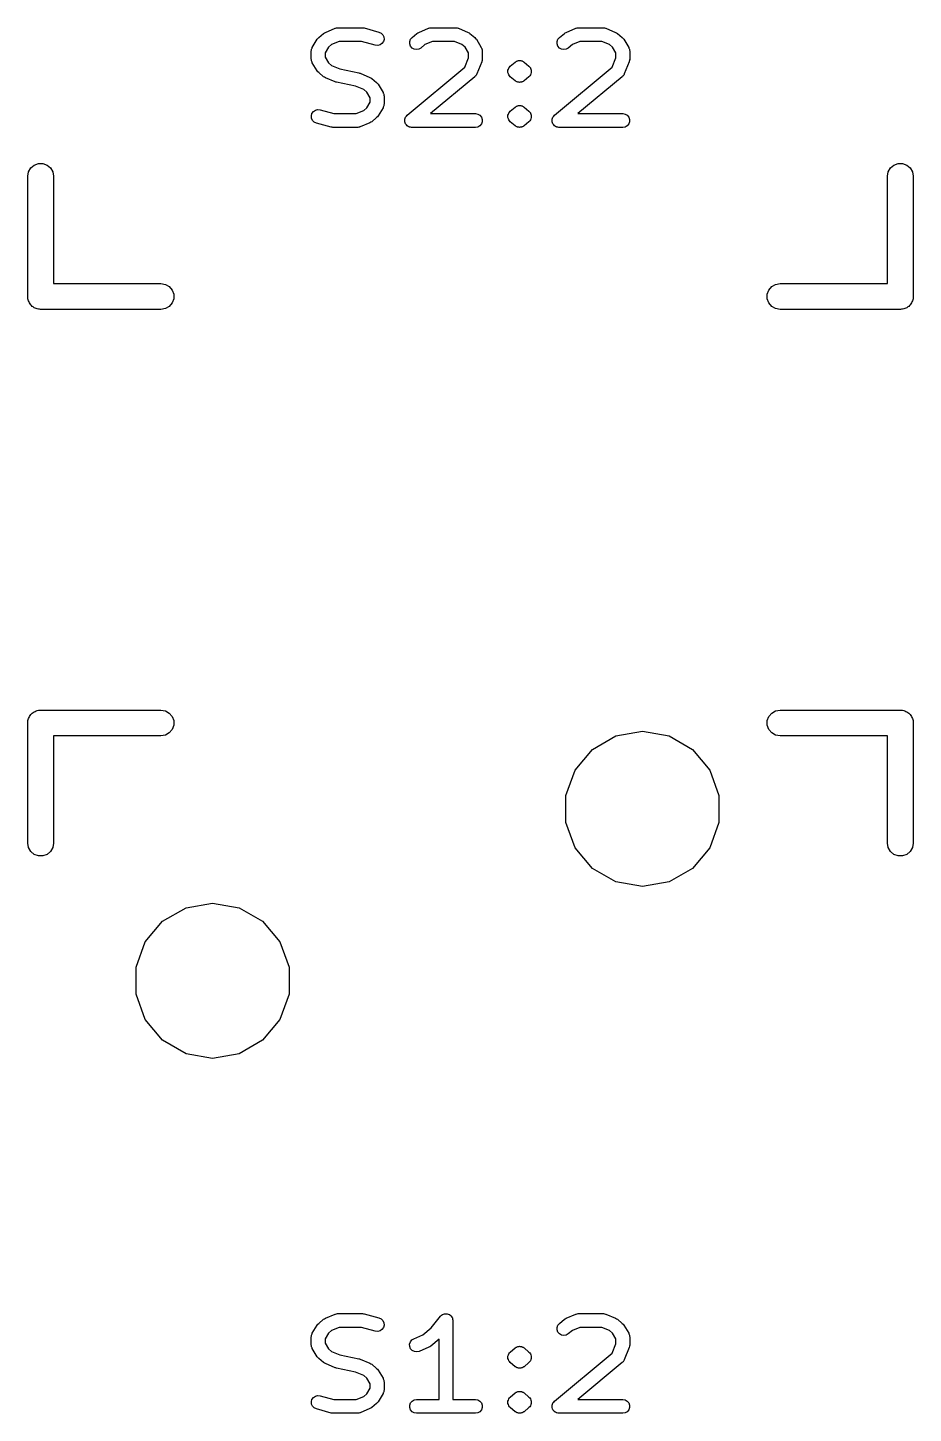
# Model space of a CAD drawing. Extents: x 15 to 276, y -105 to -15.
# Drawn here: x 53.46 to 66.54, y -82.85 to -62.38 of the extents above; entities that cross this region are included whole.
import ezdxf

# ---------------------------------------------------------------- set-up
doc = ezdxf.new("R2010")
doc.units = 0
doc.header["$MEASUREMENT"] = 0
doc.layers.add('BLACK', color=7, linetype='CONTINUOUS')

msp = doc.modelspace()

# ---------------------------------------------------------------- linework, layer by layer
at = {"layer": 'Black'}
for p, q in [((57.8564, -62.4462), (58.0015, -62.3857)), ((58.0015, -62.3857), (58.0038, -62.3852)), ((58.0038, -62.3852), (58.0058, -62.3841)), ((58.0058, -62.3841), (58.0209, -62.3814)), ((58.0209, -62.3814), (58.0359, -62.378)), ((58.0359, -62.378), (58.0383, -62.3783)), ((58.0383, -62.3783), (58.0406, -62.3779)), ((58.0406, -62.3779), (58.4034, -62.3779)), ((58.4034, -62.3779), (58.417, -62.3803)), ((58.417, -62.3803), (58.4306, -62.3816)), ((58.4306, -62.3816), (58.6483, -62.4421)), ((58.6483, -62.4421), (58.6802, -62.4573)), ((59.2352, -62.4462), (59.3804, -62.3857)), ((59.3804, -62.3857), (59.3826, -62.3852)), ((59.3826, -62.3852), (59.3847, -62.3841)), ((59.3847, -62.3841), (59.3998, -62.3814)), ((59.3998, -62.3814), (59.4148, -62.378)), ((59.4148, -62.378), (59.4171, -62.3783)), ((59.4171, -62.3783), (59.4194, -62.3779)), ((59.4194, -62.3779), (59.7823, -62.3779)), ((59.7823, -62.3779), (59.7846, -62.3783)), ((59.7846, -62.3783), (59.7869, -62.378)), ((59.7869, -62.378), (59.8019, -62.3814)), ((59.8019, -62.3814), (59.817, -62.3841)), ((59.817, -62.3841), (59.8191, -62.3852)), ((59.8191, -62.3852), (59.8214, -62.3857)), ((59.8214, -62.3857), (59.9665, -62.4462)), ((61.4124, -62.4462), (61.5575, -62.3857)), ((61.5575, -62.3857), (61.5598, -62.3852)), ((61.5598, -62.3852), (61.5618, -62.3841)), ((61.5618, -62.3841), (61.5769, -62.3814)), ((61.5769, -62.3814), (61.5919, -62.378)), ((61.5919, -62.378), (61.5943, -62.3783)), ((61.5943, -62.3783), (61.5966, -62.3779)), ((61.5966, -62.3779), (61.9594, -62.3779)), ((61.9594, -62.3779), (61.9617, -62.3783)), ((61.9617, -62.3783), (61.9641, -62.378)), ((61.9641, -62.378), (61.9791, -62.3814)), ((61.9791, -62.3814), (61.9942, -62.3841)), ((61.9942, -62.3841), (61.9962, -62.3852)), ((61.9962, -62.3852), (61.9985, -62.3857)), ((61.9985, -62.3857), (62.1436, -62.4462)), ((57.6632, -62.6692), (57.7357, -62.5482)), ((57.7357, -62.5482), (57.7468, -62.5354)), ((57.7468, -62.5354), (57.7578, -62.5224)), ((57.7578, -62.5224), (57.8304, -62.4619)), ((57.8304, -62.4619), (57.8436, -62.4544)), ((57.8436, -62.4544), (57.8564, -62.4462)), ((57.9487, -62.6279), (57.9011, -62.6675)), ((58.0609, -62.5811), (57.9487, -62.6279)), ((58.3896, -62.5811), (58.0609, -62.5811)), ((58.5939, -62.6379), (58.3896, -62.5811)), ((58.6291, -62.6413), (58.5939, -62.6379)), ((58.6632, -62.6325), (58.6291, -62.6413)), ((58.6923, -62.6125), (58.6632, -62.6325)), ((58.6802, -62.4573), (58.7049, -62.4825)), ((58.7128, -62.5838), (58.6923, -62.6125)), ((58.7049, -62.4825), (58.7195, -62.5146)), ((58.7223, -62.5498), (58.7128, -62.5838)), ((58.7195, -62.5146), (58.7223, -62.5498)), ((59.1016, -62.6178), (59.1017, -62.5825)), ((59.1136, -62.651), (59.1016, -62.6178)), ((59.1017, -62.5825), (59.1139, -62.5494)), ((59.1139, -62.5494), (59.1367, -62.5224)), ((59.1367, -62.5224), (59.2092, -62.4619)), ((59.2092, -62.4619), (59.2224, -62.4544)), ((59.2224, -62.4544), (59.2352, -62.4462)), ((59.3275, -62.6279), (59.2668, -62.6785)), ((59.4397, -62.5811), (59.3275, -62.6279)), ((59.762, -62.5811), (59.4397, -62.5811)), ((59.8742, -62.6279), (59.762, -62.5811)), ((59.9217, -62.6675), (59.8742, -62.6279)), ((59.9665, -62.4462), (59.9793, -62.4544)), ((59.9793, -62.4544), (59.9925, -62.4619)), ((59.9925, -62.4619), (60.065, -62.5224)), ((60.065, -62.5224), (60.076, -62.5354)), ((60.076, -62.5354), (60.0871, -62.5482)), ((60.0871, -62.5482), (60.1597, -62.6692)), ((61.2787, -62.6178), (61.2789, -62.5825)), ((61.2907, -62.651), (61.2787, -62.6178)), ((61.2789, -62.5825), (61.291, -62.5494)), ((61.291, -62.5494), (61.3138, -62.5224)), ((61.3138, -62.5224), (61.3864, -62.4619)), ((61.3864, -62.4619), (61.3996, -62.4544)), ((61.3996, -62.4544), (61.4124, -62.4462)), ((61.5047, -62.6279), (61.4439, -62.6785)), ((61.6169, -62.5811), (61.5047, -62.6279)), ((61.9391, -62.5811), (61.6169, -62.5811)), ((62.0513, -62.6279), (61.9391, -62.5811)), ((62.0989, -62.6675), (62.0513, -62.6279)), ((62.1436, -62.4462), (62.1564, -62.4544)), ((62.1564, -62.4544), (62.1696, -62.4619)), ((62.1696, -62.4619), (62.2422, -62.5224)), ((62.2422, -62.5224), (62.2531, -62.5354)), ((62.2531, -62.5354), (62.2643, -62.5482)), ((62.2643, -62.5482), (62.3368, -62.6692)), ((57.6487, -62.7214), (57.6504, -62.7118)), ((57.6487, -62.8424), (57.6487, -62.7214)), ((57.6504, -62.852), (57.6487, -62.8424)), ((57.6504, -62.7118), (57.6505, -62.7021)), ((57.6505, -62.8617), (57.6504, -62.852)), ((57.6505, -62.7021), (57.6534, -62.6946)), ((57.6534, -62.6946), (57.6548, -62.6867)), ((57.6548, -62.6867), (57.6597, -62.6782)), ((57.6597, -62.6782), (57.6632, -62.6692)), ((57.9011, -62.6675), (57.8519, -62.7496)), ((57.8519, -62.7496), (57.8519, -62.8142)), ((57.8519, -62.8142), (57.9011, -62.8963)), ((59.1361, -62.6781), (59.1136, -62.651)), ((59.1666, -62.6958), (59.1361, -62.6781)), ((59.2014, -62.7021), (59.1666, -62.6958)), ((59.2361, -62.6961), (59.2014, -62.7021)), ((59.2668, -62.6785), (59.2361, -62.6961)), ((59.9152, -62.9622), (59.971, -62.8228)), ((59.971, -62.7496), (59.9217, -62.6675)), ((59.971, -62.8228), (59.971, -62.7496)), ((60.1597, -62.6692), (60.1632, -62.6782)), ((60.1632, -62.6782), (60.168, -62.6867)), ((60.168, -62.6867), (60.1694, -62.6946)), ((60.1694, -62.6946), (60.1723, -62.7021)), ((60.1741, -62.8456), (60.1708, -62.8613)), ((60.1723, -62.7021), (60.1725, -62.7118)), ((60.1725, -62.7118), (60.1742, -62.7214)), ((60.1742, -62.8424), (60.1739, -62.844)), ((60.1739, -62.844), (60.1741, -62.8456)), ((60.1742, -62.7214), (60.1742, -62.8424)), ((61.3133, -62.6781), (61.2907, -62.651)), ((61.3438, -62.6958), (61.3133, -62.6781)), ((61.3785, -62.7021), (61.3438, -62.6958)), ((61.4133, -62.6961), (61.3785, -62.7021)), ((61.4439, -62.6785), (61.4133, -62.6961)), ((62.0924, -62.9622), (62.1481, -62.8228)), ((62.1481, -62.7496), (62.0989, -62.6675)), ((62.1481, -62.8228), (62.1481, -62.7496)), ((62.3368, -62.6692), (62.3403, -62.6782)), ((62.3403, -62.6782), (62.3452, -62.6867)), ((62.3452, -62.6867), (62.3466, -62.6946)), ((62.3466, -62.6946), (62.3495, -62.7021)), ((62.3513, -62.8456), (62.348, -62.8613)), ((62.3495, -62.7021), (62.3496, -62.7118)), ((62.3496, -62.7118), (62.3513, -62.7214)), ((62.3513, -62.8424), (62.351, -62.844)), ((62.351, -62.844), (62.3513, -62.8456)), ((62.3513, -62.7214), (62.3513, -62.8424)), ((57.6534, -62.8692), (57.6505, -62.8617)), ((57.6548, -62.8771), (57.6534, -62.8692)), ((57.6597, -62.8856), (57.6548, -62.8771)), ((57.6632, -62.8947), (57.6597, -62.8856)), ((57.7357, -63.0156), (57.6632, -62.8947)), ((57.7469, -63.0284), (57.7357, -63.0156)), ((57.7578, -63.0414), (57.7469, -63.0284)), ((57.8304, -63.1019), (57.7578, -63.0414)), ((57.9011, -62.8963), (57.9487, -62.9359)), ((57.9487, -62.9359), (58.0707, -62.9868)), ((58.0707, -62.9868), (58.3516, -63.0453)), ((58.3516, -63.0453), (58.3605, -63.0489)), ((58.3605, -63.0489), (58.3699, -63.051)), ((58.3699, -63.051), (58.5151, -63.1115)), ((59.0641, -63.6715), (59.9152, -62.9622)), ((60.1669, -62.8801), (60.0943, -63.0615)), ((60.1672, -62.8785), (60.1669, -62.8801)), ((60.168, -62.8771), (60.1672, -62.8785)), ((60.1708, -62.8613), (60.168, -62.8771)), ((60.553, -63.0065), (60.5531, -63.0062)), ((60.5531, -63.0238), (60.553, -63.0065)), ((60.553, -63.0411), (60.5531, -63.0238)), ((60.5531, -63.0414), (60.553, -63.0411)), ((60.5531, -63.0058), (60.5591, -62.9896)), ((60.5531, -63.0062), (60.5531, -63.0058)), ((60.5531, -63.0418), (60.5531, -63.0414)), ((60.5592, -63.0581), (60.5531, -63.0418)), ((60.5591, -62.9896), (60.565, -62.9733)), ((60.565, -62.9733), (60.5652, -62.973)), ((60.5652, -62.973), (60.5653, -62.9727)), ((60.5653, -62.9727), (60.5766, -62.9594)), ((60.5766, -62.9594), (60.5876, -62.9462)), ((60.5876, -62.9462), (60.5879, -62.946)), ((60.5879, -62.946), (60.5881, -62.9458)), ((60.5881, -62.9458), (60.6607, -62.8853)), ((60.6607, -62.8853), (60.6682, -62.8809)), ((60.6682, -62.8809), (60.6749, -62.8753)), ((60.6749, -62.8753), (60.6831, -62.8724)), ((60.6831, -62.8724), (60.6906, -62.868)), ((60.6906, -62.868), (60.691, -62.8679)), ((60.691, -62.8679), (60.6913, -62.8677)), ((60.6913, -62.8677), (60.6999, -62.8663)), ((60.6999, -62.8663), (60.7081, -62.8633)), ((60.7081, -62.8633), (60.7168, -62.8633)), ((60.7168, -62.8633), (60.7254, -62.8617)), ((60.7254, -62.8617), (60.7257, -62.8618)), ((60.7257, -62.8618), (60.7261, -62.8617)), ((60.7261, -62.8617), (60.7346, -62.8633)), ((60.7346, -62.8633), (60.7434, -62.8633)), ((60.7434, -62.8633), (60.7515, -62.8663)), ((60.7515, -62.8663), (60.7601, -62.8677)), ((60.7601, -62.8677), (60.7604, -62.8679)), ((60.7604, -62.8679), (60.7608, -62.868)), ((60.7608, -62.868), (60.7683, -62.8724)), ((60.7683, -62.8724), (60.7765, -62.8753)), ((60.7765, -62.8753), (60.7832, -62.8809)), ((60.7832, -62.8809), (60.7908, -62.8853)), ((60.7908, -62.8853), (60.8633, -62.9458)), ((60.8633, -62.9458), (60.8636, -62.946)), ((60.8636, -62.946), (60.8639, -62.9462)), ((60.8639, -62.9462), (60.8749, -62.9594)), ((60.8749, -62.9594), (60.8861, -62.9727)), ((60.8861, -62.9727), (60.8862, -62.973)), ((60.8862, -62.973), (60.8864, -62.9733)), ((60.8864, -62.9733), (60.8923, -62.9895)), ((60.8923, -62.9895), (60.8983, -63.0058)), ((60.8983, -63.0418), (60.8923, -63.058)), ((60.8983, -63.0058), (60.8983, -63.0062)), ((60.8983, -63.0062), (60.8984, -63.0065)), ((60.8984, -63.0065), (60.8983, -63.0238)), ((60.8983, -63.0238), (60.8984, -63.0411)), ((60.8984, -63.0411), (60.8983, -63.0414)), ((60.8983, -63.0414), (60.8983, -63.0418)), ((61.2412, -63.6715), (62.0924, -62.9622)), ((62.344, -62.8801), (62.2715, -63.0615)), ((62.3444, -62.8785), (62.344, -62.8801)), ((62.3452, -62.8771), (62.3444, -62.8785)), ((62.348, -62.8613), (62.3452, -62.8771)), ((57.8436, -63.1094), (57.8304, -63.1019)), ((57.8564, -63.1176), (57.8436, -63.1094)), ((58.0015, -63.1781), (57.8564, -63.1176)), ((58.0109, -63.1802), (58.0015, -63.1781)), ((58.0198, -63.1837), (58.0109, -63.1802)), ((58.3007, -63.2423), (58.0198, -63.1837)), ((58.4228, -63.2931), (58.3007, -63.2423)), ((58.5151, -63.1115), (58.5279, -63.1196)), ((58.5279, -63.1196), (58.541, -63.1272)), ((58.541, -63.1272), (58.6136, -63.1877)), ((58.6136, -63.1877), (58.6246, -63.2006)), ((58.6246, -63.2006), (58.6357, -63.2134)), ((58.6357, -63.2134), (58.7083, -63.3344)), ((60.065, -63.1019), (59.4098, -63.6479)), ((60.0699, -63.0962), (60.065, -63.1019)), ((60.0757, -63.0915), (60.0699, -63.0962)), ((60.0812, -63.0828), (60.0757, -63.0915)), ((60.0878, -63.0749), (60.0812, -63.0828)), ((60.0904, -63.0679), (60.0878, -63.0749)), ((60.0943, -63.0615), (60.0904, -63.0679)), ((60.565, -63.0743), (60.5592, -63.0581)), ((60.5652, -63.0746), (60.565, -63.0743)), ((60.5653, -63.0749), (60.5652, -63.0746)), ((60.5766, -63.0882), (60.5653, -63.0749)), ((60.5876, -63.1014), (60.5766, -63.0882)), ((60.5879, -63.1016), (60.5876, -63.1014)), ((60.5881, -63.1019), (60.5879, -63.1016)), ((60.6607, -63.1623), (60.5881, -63.1019)), ((60.6682, -63.1667), (60.6607, -63.1623)), ((60.6749, -63.1723), (60.6682, -63.1667)), ((60.6831, -63.1753), (60.6749, -63.1723)), ((60.6906, -63.1796), (60.6831, -63.1753)), ((60.691, -63.1797), (60.6906, -63.1796)), ((60.6913, -63.1799), (60.691, -63.1797)), ((60.6999, -63.1814), (60.6913, -63.1799)), ((60.7081, -63.1843), (60.6999, -63.1814)), ((60.7168, -63.1843), (60.7081, -63.1843)), ((60.7254, -63.1859), (60.7168, -63.1843)), ((60.7257, -63.1858), (60.7254, -63.1859)), ((60.7261, -63.1859), (60.7257, -63.1858)), ((60.7346, -63.1843), (60.7261, -63.1859)), ((60.7434, -63.1843), (60.7346, -63.1843)), ((60.7515, -63.1814), (60.7434, -63.1843)), ((60.7601, -63.1799), (60.7515, -63.1814)), ((60.7604, -63.1797), (60.7601, -63.1799)), ((60.7608, -63.1796), (60.7604, -63.1797)), ((60.7683, -63.1753), (60.7608, -63.1796)), ((60.7765, -63.1723), (60.7683, -63.1753)), ((60.7832, -63.1667), (60.7765, -63.1723)), ((60.7908, -63.1623), (60.7832, -63.1667)), ((60.8633, -63.1019), (60.7908, -63.1623)), ((60.8636, -63.1016), (60.8633, -63.1019)), ((60.8639, -63.1014), (60.8636, -63.1016)), ((60.8749, -63.0882), (60.8639, -63.1014)), ((60.8861, -63.0749), (60.8749, -63.0882)), ((60.8862, -63.0746), (60.8861, -63.0749)), ((60.8864, -63.0743), (60.8862, -63.0746)), ((60.8923, -63.058), (60.8864, -63.0743)), ((62.2422, -63.1019), (61.5869, -63.6479)), ((62.247, -63.0962), (62.2422, -63.1019)), ((62.2529, -63.0915), (62.247, -63.0962)), ((62.2583, -63.0828), (62.2529, -63.0915)), ((62.265, -63.0749), (62.2583, -63.0828)), ((62.2675, -63.0679), (62.265, -63.0749)), ((62.2715, -63.0615), (62.2675, -63.0679)), ((58.4703, -63.3327), (58.4228, -63.2931)), ((58.5195, -63.4148), (58.4703, -63.3327)), ((58.5195, -63.4795), (58.5195, -63.4148)), ((58.7083, -63.3344), (58.7117, -63.3435)), ((58.7117, -63.3435), (58.7166, -63.3519)), ((58.7166, -63.3519), (58.718, -63.3598)), ((58.718, -63.3598), (58.7209, -63.3673)), ((58.7209, -63.3673), (58.7211, -63.3771)), ((58.7211, -63.3771), (58.7227, -63.3867)), ((58.7227, -63.3867), (58.7227, -63.5076)), ((57.6492, -63.6793), (57.6586, -63.6453)), ((57.6586, -63.6453), (57.6791, -63.6166)), ((57.6791, -63.6166), (57.7082, -63.5966)), ((57.7082, -63.5966), (57.7424, -63.5878)), ((57.7424, -63.5878), (57.7775, -63.5912)), ((57.7775, -63.5912), (57.9818, -63.6479)), ((57.9818, -63.6479), (58.3105, -63.6479)), ((58.3105, -63.6479), (58.4228, -63.6012)), ((58.4228, -63.6012), (58.4703, -63.5615)), ((58.4703, -63.5615), (58.5195, -63.4795)), ((58.7083, -63.5599), (58.6357, -63.6808)), ((58.7117, -63.5508), (58.7083, -63.5599)), ((58.7166, -63.5424), (58.7117, -63.5508)), ((58.718, -63.5344), (58.7166, -63.5424)), ((58.7209, -63.5269), (58.718, -63.5344)), ((58.7211, -63.5172), (58.7209, -63.5269)), ((58.7227, -63.5076), (58.7211, -63.5172)), ((59.0638, -63.6717), (59.064, -63.6716)), ((59.064, -63.6716), (59.0641, -63.6715)), ((59.4098, -63.6479), (60.0726, -63.6479)), ((60.0726, -63.6479), (60.1073, -63.6541)), ((60.1073, -63.6541), (60.1379, -63.6717)), ((60.553, -63.6717), (60.5531, -63.6714)), ((60.5531, -63.6711), (60.5591, -63.6548)), ((60.5531, -63.6714), (60.5531, -63.6711)), ((60.5591, -63.6548), (60.565, -63.6385)), ((60.565, -63.6385), (60.5652, -63.6383)), ((60.5652, -63.6383), (60.5653, -63.6379)), ((60.5653, -63.6379), (60.5766, -63.6247)), ((60.5766, -63.6247), (60.5876, -63.6114)), ((60.5876, -63.6114), (60.5879, -63.6113)), ((60.5879, -63.6113), (60.5881, -63.611)), ((60.5881, -63.611), (60.6607, -63.5505)), ((60.6607, -63.5505), (60.6682, -63.5462)), ((60.6682, -63.5462), (60.6749, -63.5406)), ((60.6749, -63.5406), (60.6831, -63.5376)), ((60.6831, -63.5376), (60.6906, -63.5332)), ((60.6906, -63.5332), (60.691, -63.5332)), ((60.691, -63.5332), (60.6913, -63.533)), ((60.6913, -63.533), (60.6999, -63.5315)), ((60.6999, -63.5315), (60.7081, -63.5285)), ((60.7081, -63.5285), (60.7168, -63.5285)), ((60.7168, -63.5285), (60.7254, -63.527)), ((60.7254, -63.527), (60.7257, -63.527)), ((60.7257, -63.527), (60.7261, -63.527)), ((60.7261, -63.527), (60.7346, -63.5285)), ((60.7346, -63.5285), (60.7434, -63.5285)), ((60.7434, -63.5285), (60.7515, -63.5315)), ((60.7515, -63.5315), (60.7601, -63.533)), ((60.7601, -63.533), (60.7604, -63.5332)), ((60.7604, -63.5332), (60.7608, -63.5332)), ((60.7608, -63.5332), (60.7683, -63.5376)), ((60.7683, -63.5376), (60.7765, -63.5406)), ((60.7765, -63.5406), (60.7832, -63.5462)), ((60.7832, -63.5462), (60.7908, -63.5505)), ((60.7908, -63.5505), (60.8633, -63.611)), ((60.8633, -63.611), (60.8636, -63.6113)), ((60.8636, -63.6113), (60.8639, -63.6114)), ((60.8639, -63.6114), (60.8749, -63.6247)), ((60.8749, -63.6247), (60.8861, -63.6379)), ((60.8861, -63.6379), (60.8862, -63.6383)), ((60.8862, -63.6383), (60.8864, -63.6385)), ((60.8864, -63.6385), (60.8923, -63.6548)), ((60.8923, -63.6548), (60.8983, -63.6711)), ((60.8983, -63.6711), (60.8983, -63.6714)), ((60.8983, -63.6714), (60.8984, -63.6717)), ((61.241, -63.6717), (61.2411, -63.6716)), ((61.2411, -63.6716), (61.2412, -63.6715)), ((61.5869, -63.6479), (62.2497, -63.6479)), ((62.2497, -63.6479), (62.2845, -63.6541)), ((62.2845, -63.6541), (62.315, -63.6717)), ((57.6519, -63.7144), (57.6492, -63.6793)), ((57.6665, -63.7466), (57.6519, -63.7144)), ((57.6913, -63.7717), (57.6665, -63.7466)), ((57.7231, -63.7869), (57.6913, -63.7717)), ((57.9408, -63.8474), (57.7231, -63.7869)), ((57.9545, -63.8487), (57.9408, -63.8474)), ((57.968, -63.8511), (57.9545, -63.8487)), ((58.3309, -63.8511), (57.968, -63.8511)), ((58.3332, -63.8507), (58.3309, -63.8511)), ((58.3355, -63.851), (58.3332, -63.8507)), ((58.3505, -63.8477), (58.3355, -63.851)), ((58.3656, -63.845), (58.3505, -63.8477)), ((58.3676, -63.8438), (58.3656, -63.845)), ((58.3699, -63.8433), (58.3676, -63.8438)), ((58.5151, -63.7828), (58.3699, -63.8433)), ((58.5279, -63.7746), (58.5151, -63.7828)), ((58.541, -63.7671), (58.5279, -63.7746)), ((58.6136, -63.7066), (58.541, -63.7671)), ((58.6246, -63.6937), (58.6136, -63.7066)), ((58.6357, -63.6808), (58.6246, -63.6937)), ((59.029, -63.7668), (59.0291, -63.7492)), ((59.0291, -63.767), (59.029, -63.7668)), ((59.0291, -63.7315), (59.0352, -63.7151)), ((59.0291, -63.7317), (59.0291, -63.7315)), ((59.0291, -63.7319), (59.0291, -63.7317)), ((59.0291, -63.7492), (59.0291, -63.7319)), ((59.0291, -63.7672), (59.0291, -63.767)), ((59.035, -63.7835), (59.0291, -63.7672)), ((59.041, -63.8), (59.035, -63.7835)), ((59.0352, -63.7151), (59.0412, -63.6987)), ((59.0411, -63.8002), (59.041, -63.8)), ((59.0412, -63.8003), (59.0411, -63.8002)), ((59.0412, -63.6987), (59.0413, -63.6986)), ((59.0524, -63.8138), (59.0412, -63.8003)), ((59.0413, -63.6984), (59.0527, -63.685)), ((59.0413, -63.6986), (59.0413, -63.6984)), ((59.0636, -63.8271), (59.0524, -63.8138)), ((59.0527, -63.685), (59.0638, -63.6717)), ((59.0637, -63.8272), (59.0636, -63.8271)), ((59.0638, -63.8274), (59.0637, -63.8272)), ((59.0791, -63.8361), (59.0638, -63.8274)), ((59.0941, -63.8449), (59.0791, -63.8361)), ((59.0942, -63.8449), (59.0941, -63.8449)), ((59.0944, -63.845), (59.0942, -63.8449)), ((59.1117, -63.8481), (59.0944, -63.845)), ((59.1288, -63.8511), (59.1117, -63.8481)), ((59.129, -63.8511), (59.1288, -63.8511)), ((59.1291, -63.8511), (59.129, -63.8511)), ((60.0726, -63.8511), (59.1291, -63.8511)), ((60.1073, -63.845), (60.0726, -63.8511)), ((60.1379, -63.8274), (60.1073, -63.845)), ((60.1379, -63.6717), (60.1606, -63.6987)), ((60.1606, -63.8003), (60.1379, -63.8274)), ((60.1606, -63.6987), (60.1726, -63.7319)), ((60.1726, -63.7672), (60.1606, -63.8003)), ((60.1726, -63.7319), (60.1726, -63.7672)), ((60.5531, -63.6891), (60.553, -63.6717)), ((60.553, -63.7064), (60.5531, -63.6891)), ((60.5531, -63.7067), (60.553, -63.7064)), ((60.5531, -63.707), (60.5531, -63.7067)), ((60.5592, -63.7234), (60.5531, -63.707)), ((60.565, -63.7395), (60.5592, -63.7234)), ((60.5652, -63.7398), (60.565, -63.7395)), ((60.5653, -63.7401), (60.5652, -63.7398)), ((60.5766, -63.7534), (60.5653, -63.7401)), ((60.5876, -63.7667), (60.5766, -63.7534)), ((60.5879, -63.7668), (60.5876, -63.7667)), ((60.5881, -63.7671), (60.5879, -63.7668)), ((60.6607, -63.8276), (60.5881, -63.7671)), ((60.6682, -63.8319), (60.6607, -63.8276)), ((60.6749, -63.8375), (60.6682, -63.8319)), ((60.6831, -63.8405), (60.6749, -63.8375)), ((60.6906, -63.8449), (60.6831, -63.8405)), ((60.691, -63.8449), (60.6906, -63.8449)), ((60.6913, -63.8451), (60.691, -63.8449)), ((60.6999, -63.8466), (60.6913, -63.8451)), ((60.7081, -63.8496), (60.6999, -63.8466)), ((60.7168, -63.8496), (60.7081, -63.8496)), ((60.7254, -63.8511), (60.7168, -63.8496)), ((60.7257, -63.8511), (60.7254, -63.8511)), ((60.7261, -63.8511), (60.7257, -63.8511)), ((60.7346, -63.8496), (60.7261, -63.8511)), ((60.7434, -63.8496), (60.7346, -63.8496)), ((60.7515, -63.8466), (60.7434, -63.8496)), ((60.7601, -63.8451), (60.7515, -63.8466)), ((60.7604, -63.8449), (60.7601, -63.8451)), ((60.7608, -63.8449), (60.7604, -63.8449)), ((60.7683, -63.8405), (60.7608, -63.8449)), ((60.7765, -63.8375), (60.7683, -63.8405)), ((60.7832, -63.8319), (60.7765, -63.8375)), ((60.7908, -63.8276), (60.7832, -63.8319)), ((60.8633, -63.7671), (60.7908, -63.8276)), ((60.8636, -63.7668), (60.8633, -63.7671)), ((60.8639, -63.7667), (60.8636, -63.7668)), ((60.8749, -63.7534), (60.8639, -63.7667)), ((60.8861, -63.7401), (60.8749, -63.7534)), ((60.8862, -63.7398), (60.8861, -63.7401)), ((60.8864, -63.7395), (60.8862, -63.7398)), ((60.8923, -63.7233), (60.8864, -63.7395)), ((60.8983, -63.707), (60.8923, -63.7233)), ((60.8984, -63.6717), (60.8983, -63.689)), ((60.8983, -63.689), (60.8984, -63.7064)), ((60.8984, -63.7064), (60.8983, -63.7067)), ((60.8983, -63.7067), (60.8983, -63.707)), ((61.2062, -63.7319), (61.2063, -63.7317)), ((61.2062, -63.7492), (61.2062, -63.7319)), ((61.2062, -63.7668), (61.2062, -63.7492)), ((61.2062, -63.767), (61.2062, -63.7668)), ((61.2062, -63.7672), (61.2062, -63.767)), ((61.2122, -63.7835), (61.2062, -63.7672)), ((61.2063, -63.7315), (61.2123, -63.7151)), ((61.2063, -63.7317), (61.2063, -63.7315)), ((61.2181, -63.8), (61.2122, -63.7835)), ((61.2123, -63.7151), (61.2183, -63.6987)), ((61.2182, -63.8002), (61.2181, -63.8)), ((61.2183, -63.8003), (61.2182, -63.8002)), ((61.2183, -63.6987), (61.2184, -63.6986)), ((61.2296, -63.8138), (61.2183, -63.8003)), ((61.2184, -63.6986), (61.2185, -63.6984)), ((61.2185, -63.6984), (61.2298, -63.685)), ((61.2407, -63.8271), (61.2296, -63.8138)), ((61.2298, -63.685), (61.241, -63.6717)), ((61.2409, -63.8272), (61.2407, -63.8271)), ((61.241, -63.8274), (61.2409, -63.8272)), ((61.2562, -63.8361), (61.241, -63.8274)), ((61.2712, -63.8449), (61.2562, -63.8361)), ((61.2714, -63.8449), (61.2712, -63.8449)), ((61.2715, -63.845), (61.2714, -63.8449)), ((61.2889, -63.8481), (61.2715, -63.845)), ((61.3059, -63.8511), (61.2889, -63.8481)), ((61.3061, -63.8511), (61.3059, -63.8511)), ((61.3063, -63.8511), (61.3061, -63.8511)), ((62.2497, -63.8511), (61.3063, -63.8511)), ((62.2845, -63.845), (62.2497, -63.8511)), ((62.315, -63.8274), (62.2845, -63.845)), ((62.315, -63.6717), (62.3377, -63.6987)), ((62.3377, -63.8003), (62.315, -63.8274)), ((62.3377, -63.6987), (62.3498, -63.7319)), ((62.3498, -63.7672), (62.3377, -63.8003)), ((62.3498, -63.7319), (62.3498, -63.7672)), ((53.471, -64.5068), (53.5041, -64.4495)), ((53.5041, -64.4495), (53.5547, -64.407)), ((53.5547, -64.407), (53.6169, -64.3844)), ((53.6169, -64.3844), (53.6831, -64.3844)), ((53.6831, -64.3844), (53.7452, -64.407)), ((53.7452, -64.407), (53.7959, -64.4495)), ((53.7959, -64.4495), (53.829, -64.5068)), ((66.171, -64.5068), (66.2041, -64.4495)), ((66.2041, -64.4495), (66.2548, -64.407)), ((66.2548, -64.407), (66.3169, -64.3844)), ((66.3169, -64.3844), (66.3831, -64.3844)), ((66.3831, -64.3844), (66.4453, -64.407)), ((66.4453, -64.407), (66.4959, -64.4495)), ((66.4959, -64.4495), (66.529, -64.5068)), ((53.4595, -64.572), (53.471, -64.5068)), ((53.4595, -66.35), (53.4595, -64.572)), ((53.829, -64.5068), (53.8405, -64.572)), ((53.8405, -64.572), (53.8405, -66.1595)), ((66.1595, -64.572), (66.171, -64.5068)), ((66.1595, -66.1595), (66.1595, -64.572)), ((66.529, -64.5068), (66.5405, -64.572)), ((66.5405, -64.572), (66.5405, -66.35)), ((53.8405, -66.1595), (55.428, -66.1595)), ((55.428, -66.1595), (55.4932, -66.171)), ((55.4932, -66.171), (55.5505, -66.2041)), ((55.5505, -66.2041), (55.593, -66.2548)), ((55.593, -66.2548), (55.6156, -66.3169)), ((55.6156, -66.3169), (55.6156, -66.3831)), ((64.3844, -66.3169), (64.407, -66.2548)), ((64.3844, -66.3831), (64.3844, -66.3169)), ((64.407, -66.2548), (64.4495, -66.2041)), ((64.4495, -66.2041), (64.5068, -66.171)), ((64.5068, -66.171), (64.572, -66.1595)), ((64.572, -66.1595), (66.1595, -66.1595)), ((53.4624, -66.3664), (53.4595, -66.35)), ((53.4624, -66.3831), (53.4624, -66.3664)), ((53.4681, -66.3987), (53.4624, -66.3831)), ((53.471, -66.4152), (53.4681, -66.3987)), ((53.4793, -66.4296), (53.471, -66.4152)), ((53.485, -66.4453), (53.4793, -66.4296)), ((53.4957, -66.458), (53.485, -66.4453)), ((53.5041, -66.4725), (53.4957, -66.458)), ((53.5168, -66.4832), (53.5041, -66.4725)), ((53.5275, -66.4959), (53.5168, -66.4832)), ((53.542, -66.5043), (53.5275, -66.4959)), ((53.5547, -66.515), (53.542, -66.5043)), ((53.5704, -66.5207), (53.5547, -66.515)), ((53.5848, -66.529), (53.5704, -66.5207)), ((53.6013, -66.5319), (53.5848, -66.529)), ((53.6169, -66.5376), (53.6013, -66.5319)), ((53.6336, -66.5376), (53.6169, -66.5376)), ((53.65, -66.5405), (53.6336, -66.5376)), ((55.4932, -66.529), (55.428, -66.5405)), ((55.5505, -66.4959), (55.4932, -66.529)), ((55.593, -66.4453), (55.5505, -66.4959)), ((55.6156, -66.3831), (55.593, -66.4453)), ((64.407, -66.4453), (64.3844, -66.3831)), ((64.4495, -66.4959), (64.407, -66.4453)), ((64.5068, -66.529), (64.4495, -66.4959)), ((64.572, -66.5405), (64.5068, -66.529)), ((66.3664, -66.5376), (66.35, -66.5405)), ((66.3831, -66.5376), (66.3664, -66.5376)), ((66.3987, -66.5319), (66.3831, -66.5376)), ((66.4152, -66.529), (66.3987, -66.5319)), ((66.4296, -66.5207), (66.4152, -66.529)), ((66.4453, -66.515), (66.4296, -66.5207)), ((66.458, -66.5043), (66.4453, -66.515)), ((66.4725, -66.4959), (66.458, -66.5043)), ((66.4832, -66.4832), (66.4725, -66.4959)), ((66.4959, -66.4725), (66.4832, -66.4832)), ((66.5043, -66.458), (66.4959, -66.4725)), ((66.515, -66.4453), (66.5043, -66.458)), ((66.5207, -66.4296), (66.515, -66.4453)), ((66.529, -66.4152), (66.5207, -66.4296)), ((66.5319, -66.3987), (66.529, -66.4152)), ((66.5376, -66.3831), (66.5319, -66.3987)), ((66.5405, -66.35), (66.5376, -66.3664)), ((66.5376, -66.3664), (66.5376, -66.3831)), ((55.428, -66.5405), (53.65, -66.5405)), ((66.35, -66.5405), (64.572, -66.5405)), ((53.5704, -72.4793), (53.5848, -72.471)), ((53.5848, -72.471), (53.6013, -72.4681)), ((53.6013, -72.4681), (53.6169, -72.4624)), ((53.6169, -72.4624), (53.6336, -72.4624)), ((53.6336, -72.4624), (53.65, -72.4595)), ((53.65, -72.4595), (55.428, -72.4595)), ((55.428, -72.4595), (55.4932, -72.471)), ((55.4932, -72.471), (55.5505, -72.5041)), ((64.4495, -72.5041), (64.5068, -72.471)), ((64.5068, -72.471), (64.572, -72.4595)), ((64.572, -72.4595), (66.35, -72.4595)), ((66.35, -72.4595), (66.3664, -72.4624)), ((66.3664, -72.4624), (66.3831, -72.4624)), ((66.3831, -72.4624), (66.3987, -72.4681)), ((66.3987, -72.4681), (66.4152, -72.471)), ((66.4152, -72.471), (66.4296, -72.4793)), ((53.4595, -72.65), (53.4624, -72.6336)), ((53.4595, -74.428), (53.4595, -72.65)), ((53.4624, -72.6169), (53.4681, -72.6013)), ((53.4624, -72.6336), (53.4624, -72.6169)), ((53.4681, -72.6013), (53.471, -72.5848)), ((53.471, -72.5848), (53.4793, -72.5704)), ((53.4793, -72.5704), (53.485, -72.5547)), ((53.485, -72.5547), (53.4957, -72.542)), ((53.4957, -72.542), (53.5041, -72.5275)), ((53.5041, -72.5275), (53.5168, -72.5168)), ((53.5168, -72.5168), (53.5275, -72.5041)), ((53.5275, -72.5041), (53.542, -72.4957)), ((53.542, -72.4957), (53.5547, -72.485)), ((53.5547, -72.485), (53.5704, -72.4793)), ((55.5505, -72.5041), (55.593, -72.5547)), ((55.593, -72.5547), (55.6156, -72.6169)), ((55.6156, -72.6169), (55.6156, -72.6831)), ((64.3844, -72.6169), (64.407, -72.5547)), ((64.3844, -72.6831), (64.3844, -72.6169)), ((64.407, -72.5547), (64.4495, -72.5041)), ((66.4296, -72.4793), (66.4453, -72.485)), ((66.4453, -72.485), (66.458, -72.4957)), ((66.458, -72.4957), (66.4725, -72.5041)), ((66.4725, -72.5041), (66.4832, -72.5168)), ((66.4832, -72.5168), (66.4959, -72.5275)), ((66.4959, -72.5275), (66.5043, -72.542)), ((66.5043, -72.542), (66.515, -72.5547)), ((66.515, -72.5547), (66.5207, -72.5704)), ((66.5207, -72.5704), (66.529, -72.5848)), ((66.529, -72.5848), (66.5319, -72.6013)), ((66.5319, -72.6013), (66.5376, -72.6169)), ((66.5376, -72.6169), (66.5376, -72.6336)), ((66.5376, -72.6336), (66.5405, -72.65)), ((66.5405, -72.65), (66.5405, -74.428)), ((55.428, -72.8405), (53.8405, -72.8405)), ((53.8405, -72.8405), (53.8405, -74.428)), ((55.4932, -72.829), (55.428, -72.8405)), ((55.5505, -72.7959), (55.4932, -72.829)), ((55.593, -72.7452), (55.5505, -72.7959)), ((55.6156, -72.6831), (55.593, -72.7452)), ((61.8025, -73.0411), (62.1476, -72.8418)), ((62.1476, -72.8418), (62.54, -72.7726)), ((62.54, -72.7726), (62.9324, -72.8418)), ((62.9324, -72.8418), (63.2775, -73.0411)), ((64.407, -72.7452), (64.3844, -72.6831)), ((64.4495, -72.7959), (64.407, -72.7452)), ((64.5068, -72.829), (64.4495, -72.7959)), ((64.572, -72.8405), (64.5068, -72.829)), ((66.1595, -72.8405), (64.572, -72.8405)), ((66.1595, -74.428), (66.1595, -72.8405)), ((61.5464, -73.3463), (61.8025, -73.0411)), ((63.2775, -73.0411), (63.5336, -73.3463)), ((61.4101, -73.7208), (61.5464, -73.3463)), ((63.5336, -73.3463), (63.6699, -73.7208)), ((61.4101, -74.1192), (61.4101, -73.7208)), ((63.6699, -73.7208), (63.6699, -74.1192)), ((61.5464, -74.4937), (61.4101, -74.1192)), ((63.6699, -74.1192), (63.5336, -74.4937)), ((53.471, -74.4932), (53.4595, -74.428)), ((53.5041, -74.5505), (53.471, -74.4932)), ((53.829, -74.4932), (53.7959, -74.5505)), ((53.8405, -74.428), (53.829, -74.4932)), ((61.8025, -74.7989), (61.5464, -74.4937)), ((63.5336, -74.4937), (63.2775, -74.7989)), ((66.171, -74.4932), (66.1595, -74.428)), ((66.2041, -74.5505), (66.171, -74.4932)), ((66.529, -74.4932), (66.4959, -74.5505)), ((66.5405, -74.428), (66.529, -74.4932)), ((53.5547, -74.593), (53.5041, -74.5505)), ((53.6169, -74.6156), (53.5547, -74.593)), ((53.6831, -74.6156), (53.6169, -74.6156)), ((53.7452, -74.593), (53.6831, -74.6156)), ((53.7959, -74.5505), (53.7452, -74.593)), ((66.2548, -74.593), (66.2041, -74.5505)), ((66.3169, -74.6156), (66.2548, -74.593)), ((66.3831, -74.6156), (66.3169, -74.6156)), ((66.4453, -74.593), (66.3831, -74.6156)), ((66.4959, -74.5505), (66.4453, -74.593)), ((62.1476, -74.9982), (61.8025, -74.7989)), ((63.2775, -74.7989), (62.9324, -74.9982)), ((62.54, -75.0674), (62.1476, -74.9982)), ((62.9324, -74.9982), (62.54, -75.0674)), ((55.7976, -75.3818), (56.19, -75.3126)), ((56.19, -75.3126), (56.5824, -75.3818)), ((55.4525, -75.5811), (55.7976, -75.3818)), ((56.5824, -75.3818), (56.9275, -75.5811)), ((55.1964, -75.8863), (55.4525, -75.5811)), ((56.9275, -75.5811), (57.1836, -75.8863)), ((55.0601, -76.2608), (55.1964, -75.8863)), ((57.1836, -75.8863), (57.3199, -76.2608)), ((55.0601, -76.6592), (55.0601, -76.2608)), ((57.3199, -76.2608), (57.3199, -76.6592)), ((55.1964, -77.0337), (55.0601, -76.6592)), ((57.3199, -76.6592), (57.1836, -77.0337)), ((55.4525, -77.3389), (55.1964, -77.0337)), ((57.1836, -77.0337), (56.9275, -77.3389)), ((55.7976, -77.5382), (55.4525, -77.3389)), ((56.9275, -77.3389), (56.5824, -77.5382)), ((56.19, -77.6074), (55.7976, -77.5382)), ((56.5824, -77.5382), (56.19, -77.6074)), ((57.7578, -81.5224), (57.8304, -81.4619)), ((57.8304, -81.4619), (57.8436, -81.4544)), ((57.8436, -81.4544), (57.8564, -81.4462)), ((57.8564, -81.4462), (58.0015, -81.3857)), ((58.0015, -81.3857), (58.0038, -81.3852)), ((58.0038, -81.3852), (58.0058, -81.3841)), ((58.0058, -81.3841), (58.0209, -81.3814)), ((58.0209, -81.3814), (58.0359, -81.378)), ((58.0359, -81.378), (58.0383, -81.3783)), ((58.0383, -81.3783), (58.0406, -81.3779)), ((58.0406, -81.3779), (58.4034, -81.3779)), ((58.4034, -81.3779), (58.417, -81.3803)), ((58.417, -81.3803), (58.4306, -81.3816)), ((58.4306, -81.3816), (58.6483, -81.4421)), ((58.6483, -81.4421), (58.6802, -81.4573)), ((58.6802, -81.4573), (58.7049, -81.4825)), ((58.7049, -81.4825), (58.7195, -81.5146)), ((59.4191, -81.5895), (59.5578, -81.4161)), ((59.5578, -81.4161), (59.5587, -81.4153)), ((59.5587, -81.4153), (59.5593, -81.4142)), ((59.5593, -81.4142), (59.5719, -81.4036)), ((59.5719, -81.4036), (59.5843, -81.3927)), ((59.5843, -81.3927), (59.5854, -81.3923)), ((59.5854, -81.3923), (59.5863, -81.3915)), ((59.5863, -81.3915), (59.6018, -81.3859)), ((59.6018, -81.3859), (59.6172, -81.3799)), ((59.6172, -81.3799), (59.6184, -81.3799)), ((59.6184, -81.3799), (59.6195, -81.3795)), ((59.6195, -81.3795), (59.6359, -81.3795)), ((59.6359, -81.3795), (59.6524, -81.3791)), ((59.6524, -81.3791), (59.6536, -81.3795)), ((59.6536, -81.3795), (59.6548, -81.3795)), ((59.6548, -81.3795), (59.6703, -81.3851)), ((59.6703, -81.3851), (59.6859, -81.3904)), ((59.6859, -81.3904), (59.6868, -81.3911)), ((59.6868, -81.3911), (59.6879, -81.3915)), ((59.6879, -81.3915), (59.7006, -81.4021)), ((59.7006, -81.4021), (59.7134, -81.4124)), ((59.7134, -81.4124), (59.7141, -81.4134)), ((59.7141, -81.4134), (59.715, -81.4142)), ((59.715, -81.4142), (59.7232, -81.4285)), ((59.7232, -81.4285), (59.7318, -81.4426)), ((59.7318, -81.4426), (59.732, -81.4437)), ((59.732, -81.4437), (59.7326, -81.4448)), ((59.7326, -81.4448), (59.7355, -81.461)), ((59.7355, -81.461), (59.7387, -81.4771)), ((59.7387, -81.4771), (59.7385, -81.4783)), ((59.7385, -81.4783), (59.7387, -81.4795)), ((59.7387, -81.4795), (59.7387, -82.6479)), ((61.3138, -81.5224), (61.3864, -81.4619)), ((61.3864, -81.4619), (61.3996, -81.4544)), ((61.3996, -81.4544), (61.4124, -81.4462)), ((61.4124, -81.4462), (61.5575, -81.3857)), ((61.5575, -81.3857), (61.5598, -81.3852)), ((61.5598, -81.3852), (61.5618, -81.3841)), ((61.5618, -81.3841), (61.5769, -81.3814)), ((61.5769, -81.3814), (61.5919, -81.378)), ((61.5919, -81.378), (61.5943, -81.3783)), ((61.5943, -81.3783), (61.5966, -81.3779)), ((61.5966, -81.3779), (61.9594, -81.3779)), ((61.9594, -81.3779), (61.9617, -81.3783)), ((61.9617, -81.3783), (61.9641, -81.378)), ((61.9641, -81.378), (61.9791, -81.3814)), ((61.9791, -81.3814), (61.9942, -81.3841)), ((61.9942, -81.3841), (61.9962, -81.3852)), ((61.9962, -81.3852), (61.9985, -81.3857)), ((61.9985, -81.3857), (62.1436, -81.4462)), ((62.1436, -81.4462), (62.1564, -81.4544)), ((62.1564, -81.4544), (62.1696, -81.4619)), ((62.1696, -81.4619), (62.2422, -81.5224)), ((57.6534, -81.6946), (57.6548, -81.6867)), ((57.6548, -81.6867), (57.6597, -81.6782)), ((57.6597, -81.6782), (57.6632, -81.6692)), ((57.6632, -81.6692), (57.7357, -81.5482)), ((57.7357, -81.5482), (57.7468, -81.5354)), ((57.7468, -81.5354), (57.7578, -81.5224)), ((57.9011, -81.6675), (57.8519, -81.7496)), ((57.9487, -81.6279), (57.9011, -81.6675)), ((58.0609, -81.5811), (57.9487, -81.6279)), ((58.3896, -81.5811), (58.0609, -81.5811)), ((58.5939, -81.6379), (58.3896, -81.5811)), ((58.6291, -81.6413), (58.5939, -81.6379)), ((58.6632, -81.6325), (58.6291, -81.6413)), ((58.6923, -81.6125), (58.6632, -81.6325)), ((58.7128, -81.5838), (58.6923, -81.6125)), ((58.7223, -81.5498), (58.7128, -81.5838)), ((58.7195, -81.5146), (58.7223, -81.5498)), ((59.2936, -81.694), (59.4191, -81.5895)), ((61.2787, -81.6178), (61.2789, -81.5825)), ((61.2907, -81.651), (61.2787, -81.6178)), ((61.2789, -81.5825), (61.291, -81.5494)), ((61.3133, -81.6781), (61.2907, -81.651)), ((61.291, -81.5494), (61.3138, -81.5224)), ((61.3438, -81.6958), (61.3133, -81.6781)), ((61.4439, -81.6785), (61.4133, -81.6961)), ((61.5047, -81.6279), (61.4439, -81.6785)), ((61.6169, -81.5811), (61.5047, -81.6279)), ((61.9391, -81.5811), (61.6169, -81.5811)), ((62.0513, -81.6279), (61.9391, -81.5811)), ((62.0989, -81.6675), (62.0513, -81.6279)), ((62.1481, -81.7496), (62.0989, -81.6675)), ((62.2422, -81.5224), (62.2531, -81.5354)), ((62.2531, -81.5354), (62.2643, -81.5482)), ((62.2643, -81.5482), (62.3368, -81.6692)), ((62.3368, -81.6692), (62.3403, -81.6782)), ((62.3403, -81.6782), (62.3452, -81.6867)), ((62.3452, -81.6867), (62.3466, -81.6946)), ((57.6487, -81.7214), (57.6504, -81.7118)), ((57.6487, -81.8424), (57.6487, -81.7214)), ((57.6504, -81.852), (57.6487, -81.8424)), ((57.6504, -81.7118), (57.6505, -81.7021)), ((57.6505, -81.8617), (57.6504, -81.852)), ((57.6505, -81.7021), (57.6534, -81.6946)), ((57.6534, -81.8692), (57.6505, -81.8617)), ((57.6548, -81.8771), (57.6534, -81.8692)), ((57.6597, -81.8856), (57.6548, -81.8771)), ((57.6632, -81.8947), (57.6597, -81.8856)), ((57.8519, -81.7496), (57.8519, -81.8142)), ((57.8519, -81.8142), (57.9011, -81.8963)), ((59.101, -81.8293), (59.1115, -81.7957)), ((59.1026, -81.8646), (59.101, -81.8293)), ((59.1161, -81.8971), (59.1026, -81.8646)), ((59.1115, -81.7957), (59.1329, -81.7676)), ((59.1329, -81.7676), (59.1626, -81.7486)), ((59.1626, -81.7486), (59.2936, -81.694)), ((59.3859, -81.8757), (59.2408, -81.9362)), ((59.3987, -81.8675), (59.3859, -81.8757)), ((59.4119, -81.86), (59.3987, -81.8675)), ((59.5355, -81.7569), (59.4119, -81.86)), ((59.5355, -82.6479), (59.5355, -81.7569)), ((60.5881, -81.9458), (60.6607, -81.8853)), ((60.6607, -81.8853), (60.6682, -81.8809)), ((60.6682, -81.8809), (60.6749, -81.8753)), ((60.6749, -81.8753), (60.6831, -81.8724)), ((60.6831, -81.8724), (60.6906, -81.868)), ((60.6906, -81.868), (60.691, -81.8679)), ((60.691, -81.8679), (60.6913, -81.8677)), ((60.6913, -81.8677), (60.6999, -81.8663)), ((60.6999, -81.8663), (60.7081, -81.8633)), ((60.7081, -81.8633), (60.7168, -81.8633)), ((60.7168, -81.8633), (60.7254, -81.8617)), ((60.7254, -81.8617), (60.7257, -81.8618)), ((60.7257, -81.8618), (60.7261, -81.8617)), ((60.7261, -81.8617), (60.7346, -81.8633)), ((60.7346, -81.8633), (60.7434, -81.8633)), ((60.7434, -81.8633), (60.7515, -81.8663)), ((60.7515, -81.8663), (60.7601, -81.8677)), ((60.7601, -81.8677), (60.7604, -81.8679)), ((60.7604, -81.8679), (60.7608, -81.868)), ((60.7608, -81.868), (60.7683, -81.8724)), ((60.7683, -81.8724), (60.7765, -81.8753)), ((60.7765, -81.8753), (60.7832, -81.8809)), ((60.7832, -81.8809), (60.7908, -81.8853)), ((60.7908, -81.8853), (60.8633, -81.9458)), ((61.3785, -81.7021), (61.3438, -81.6958)), ((61.4133, -81.6961), (61.3785, -81.7021)), ((62.0924, -81.9622), (62.1481, -81.8228)), ((62.1481, -81.8228), (62.1481, -81.7496)), ((62.344, -81.8801), (62.2715, -82.0615)), ((62.3444, -81.8785), (62.344, -81.8801)), ((62.3452, -81.8771), (62.3444, -81.8785)), ((62.348, -81.8613), (62.3452, -81.8771)), ((62.3466, -81.6946), (62.3495, -81.7021)), ((62.3513, -81.8456), (62.348, -81.8613)), ((62.3495, -81.7021), (62.3496, -81.7118)), ((62.3496, -81.7118), (62.3513, -81.7214)), ((62.3513, -81.8424), (62.351, -81.844)), ((62.351, -81.844), (62.3513, -81.8456)), ((62.3513, -81.7214), (62.3513, -81.8424)), ((57.7357, -82.0156), (57.6632, -81.8947)), ((57.7469, -82.0284), (57.7357, -82.0156)), ((57.7578, -82.0414), (57.7469, -82.0284)), ((57.8304, -82.1019), (57.7578, -82.0414)), ((57.9011, -81.8963), (57.9487, -81.9359)), ((57.9487, -81.9359), (58.0707, -81.9868)), ((58.0707, -81.9868), (58.3516, -82.0453)), ((58.3516, -82.0453), (58.3605, -82.0489)), ((58.3605, -82.0489), (58.3699, -82.051)), ((58.3699, -82.051), (58.5151, -82.1115)), ((59.14, -81.9231), (59.1161, -81.8971)), ((59.1714, -81.9393), (59.14, -81.9231)), ((59.2064, -81.9439), (59.1714, -81.9393)), ((59.2408, -81.9362), (59.2064, -81.9439)), ((60.553, -82.0065), (60.5531, -82.0062)), ((60.5531, -82.0238), (60.553, -82.0065)), ((60.553, -82.0411), (60.5531, -82.0238)), ((60.5531, -82.0414), (60.553, -82.0411)), ((60.5531, -82.0058), (60.5591, -81.9896)), ((60.5531, -82.0062), (60.5531, -82.0058)), ((60.5531, -82.0418), (60.5531, -82.0414)), ((60.5592, -82.0581), (60.5531, -82.0418)), ((60.5591, -81.9896), (60.565, -81.9733)), ((60.565, -82.0743), (60.5592, -82.0581)), ((60.565, -81.9733), (60.5652, -81.973)), ((60.5652, -82.0746), (60.565, -82.0743)), ((60.5652, -81.973), (60.5653, -81.9727)), ((60.5653, -82.0749), (60.5652, -82.0746)), ((60.5653, -81.9727), (60.5766, -81.9594)), ((60.5766, -82.0882), (60.5653, -82.0749)), ((60.5766, -81.9594), (60.5876, -81.9462)), ((60.5876, -82.1014), (60.5766, -82.0882)), ((60.5876, -81.9462), (60.5879, -81.946)), ((60.5879, -81.946), (60.5881, -81.9458)), ((60.8633, -81.9458), (60.8636, -81.946)), ((60.8636, -81.946), (60.8639, -81.9462)), ((60.8639, -81.9462), (60.8749, -81.9594)), ((60.8749, -82.0882), (60.8639, -82.1014)), ((60.8749, -81.9594), (60.8861, -81.9727)), ((60.8861, -82.0749), (60.8749, -82.0882)), ((60.8861, -81.9727), (60.8862, -81.973)), ((60.8862, -82.0746), (60.8861, -82.0749)), ((60.8862, -81.973), (60.8864, -81.9733)), ((60.8864, -82.0743), (60.8862, -82.0746)), ((60.8864, -81.9733), (60.8923, -81.9895)), ((60.8923, -82.058), (60.8864, -82.0743)), ((60.8923, -81.9895), (60.8983, -82.0058)), ((60.8983, -82.0418), (60.8923, -82.058)), ((60.8983, -82.0058), (60.8983, -82.0062)), ((60.8983, -82.0062), (60.8984, -82.0065)), ((60.8984, -82.0065), (60.8983, -82.0238)), ((60.8983, -82.0238), (60.8984, -82.0411)), ((60.8984, -82.0411), (60.8983, -82.0414)), ((60.8983, -82.0414), (60.8983, -82.0418)), ((61.2412, -82.6715), (62.0924, -81.9622)), ((62.247, -82.0962), (62.2422, -82.1019)), ((62.2529, -82.0915), (62.247, -82.0962)), ((62.2583, -82.0828), (62.2529, -82.0915)), ((62.265, -82.0749), (62.2583, -82.0828)), ((62.2675, -82.0679), (62.265, -82.0749)), ((62.2715, -82.0615), (62.2675, -82.0679)), ((57.8436, -82.1094), (57.8304, -82.1019)), ((57.8564, -82.1176), (57.8436, -82.1094)), ((58.0015, -82.1781), (57.8564, -82.1176)), ((58.0109, -82.1802), (58.0015, -82.1781)), ((58.0198, -82.1837), (58.0109, -82.1802)), ((58.3007, -82.2423), (58.0198, -82.1837)), ((58.4228, -82.2931), (58.3007, -82.2423)), ((58.4703, -82.3327), (58.4228, -82.2931)), ((58.5151, -82.1115), (58.5279, -82.1196)), ((58.5279, -82.1196), (58.541, -82.1272)), ((58.541, -82.1272), (58.6136, -82.1877)), ((58.6136, -82.1877), (58.6246, -82.2006)), ((58.6246, -82.2006), (58.6357, -82.2134)), ((58.6357, -82.2134), (58.7083, -82.3344)), ((60.5879, -82.1016), (60.5876, -82.1014)), ((60.5881, -82.1019), (60.5879, -82.1016)), ((60.6607, -82.1623), (60.5881, -82.1019)), ((60.6682, -82.1667), (60.6607, -82.1623)), ((60.6749, -82.1723), (60.6682, -82.1667)), ((60.6831, -82.1753), (60.6749, -82.1723)), ((60.6906, -82.1796), (60.6831, -82.1753)), ((60.691, -82.1797), (60.6906, -82.1796)), ((60.6913, -82.1799), (60.691, -82.1797)), ((60.6999, -82.1814), (60.6913, -82.1799)), ((60.7081, -82.1843), (60.6999, -82.1814)), ((60.7168, -82.1843), (60.7081, -82.1843)), ((60.7254, -82.1859), (60.7168, -82.1843)), ((60.7257, -82.1858), (60.7254, -82.1859)), ((60.7261, -82.1859), (60.7257, -82.1858)), ((60.7346, -82.1843), (60.7261, -82.1859)), ((60.7434, -82.1843), (60.7346, -82.1843)), ((60.7515, -82.1814), (60.7434, -82.1843)), ((60.7601, -82.1799), (60.7515, -82.1814)), ((60.7604, -82.1797), (60.7601, -82.1799)), ((60.7608, -82.1796), (60.7604, -82.1797)), ((60.7683, -82.1753), (60.7608, -82.1796)), ((60.7765, -82.1723), (60.7683, -82.1753)), ((60.7832, -82.1667), (60.7765, -82.1723)), ((60.7908, -82.1623), (60.7832, -82.1667)), ((60.8633, -82.1019), (60.7908, -82.1623)), ((60.8636, -82.1016), (60.8633, -82.1019)), ((60.8639, -82.1014), (60.8636, -82.1016)), ((62.2422, -82.1019), (61.5869, -82.6479)), ((58.5195, -82.4148), (58.4703, -82.3327)), ((58.4703, -82.5615), (58.5195, -82.4795)), ((58.5195, -82.4795), (58.5195, -82.4148)), ((58.7083, -82.3344), (58.7117, -82.3435)), ((58.7117, -82.3435), (58.7166, -82.3519)), ((58.7166, -82.3519), (58.718, -82.3598)), ((58.718, -82.3598), (58.7209, -82.3673)), ((58.7209, -82.3673), (58.7211, -82.3771)), ((58.7211, -82.3771), (58.7227, -82.3867)), ((58.7227, -82.3867), (58.7227, -82.5076)), ((57.6492, -82.6793), (57.6586, -82.6453)), ((57.6519, -82.7144), (57.6492, -82.6793)), ((57.6586, -82.6453), (57.6791, -82.6166)), ((57.6791, -82.6166), (57.7082, -82.5966)), ((57.7082, -82.5966), (57.7424, -82.5878)), ((57.7424, -82.5878), (57.7775, -82.5912)), ((57.7775, -82.5912), (57.9818, -82.6479)), ((57.9818, -82.6479), (58.3105, -82.6479)), ((58.3105, -82.6479), (58.4228, -82.6012)), ((58.4228, -82.6012), (58.4703, -82.5615)), ((58.6136, -82.7066), (58.541, -82.7671)), ((58.6246, -82.6937), (58.6136, -82.7066)), ((58.6357, -82.6808), (58.6246, -82.6937)), ((58.7083, -82.5599), (58.6357, -82.6808)), ((58.7117, -82.5508), (58.7083, -82.5599)), ((58.7166, -82.5424), (58.7117, -82.5508)), ((58.718, -82.5344), (58.7166, -82.5424)), ((58.7209, -82.5269), (58.718, -82.5344)), ((58.7211, -82.5172), (58.7209, -82.5269)), ((58.7227, -82.5076), (58.7211, -82.5172)), ((59.1017, -82.7319), (59.1137, -82.6987)), ((59.1137, -82.6987), (59.1364, -82.6717)), ((59.1364, -82.6717), (59.167, -82.6541)), ((59.167, -82.6541), (59.2017, -82.6479)), ((59.2017, -82.6479), (59.5355, -82.6479)), ((59.7387, -82.6479), (60.0726, -82.6479)), ((60.0726, -82.6479), (60.1073, -82.6541)), ((60.1073, -82.6541), (60.1379, -82.6717)), ((60.1379, -82.6717), (60.1606, -82.6987)), ((60.1606, -82.6987), (60.1726, -82.7319)), ((60.553, -82.6717), (60.5531, -82.6714)), ((60.5531, -82.6891), (60.553, -82.6717)), ((60.553, -82.7064), (60.5531, -82.6891)), ((60.5531, -82.7067), (60.553, -82.7064)), ((60.5531, -82.6711), (60.5591, -82.6548)), ((60.5531, -82.6714), (60.5531, -82.6711)), ((60.5531, -82.707), (60.5531, -82.7067)), ((60.5592, -82.7234), (60.5531, -82.707)), ((60.5591, -82.6548), (60.565, -82.6385)), ((60.565, -82.6385), (60.5652, -82.6383)), ((60.5652, -82.6383), (60.5653, -82.6379)), ((60.5653, -82.6379), (60.5766, -82.6247)), ((60.5766, -82.6247), (60.5876, -82.6114)), ((60.5876, -82.6114), (60.5879, -82.6113)), ((60.5879, -82.6113), (60.5881, -82.611)), ((60.5881, -82.611), (60.6607, -82.5505)), ((60.6607, -82.5505), (60.6682, -82.5462)), ((60.6682, -82.5462), (60.6749, -82.5406)), ((60.6749, -82.5406), (60.6831, -82.5376)), ((60.6831, -82.5376), (60.6906, -82.5332)), ((60.6906, -82.5332), (60.691, -82.5332)), ((60.691, -82.5332), (60.6913, -82.533)), ((60.6913, -82.533), (60.6999, -82.5315)), ((60.6999, -82.5315), (60.7081, -82.5285)), ((60.7081, -82.5285), (60.7168, -82.5285)), ((60.7168, -82.5285), (60.7254, -82.527)), ((60.7254, -82.527), (60.7257, -82.527)), ((60.7257, -82.527), (60.7261, -82.527)), ((60.7261, -82.527), (60.7346, -82.5285)), ((60.7346, -82.5285), (60.7434, -82.5285)), ((60.7434, -82.5285), (60.7515, -82.5315)), ((60.7515, -82.5315), (60.7601, -82.533)), ((60.7601, -82.533), (60.7604, -82.5332)), ((60.7604, -82.5332), (60.7608, -82.5332)), ((60.7608, -82.5332), (60.7683, -82.5376)), ((60.7683, -82.5376), (60.7765, -82.5406)), ((60.7765, -82.5406), (60.7832, -82.5462)), ((60.7832, -82.5462), (60.7908, -82.5505)), ((60.7908, -82.5505), (60.8633, -82.611)), ((60.8633, -82.611), (60.8636, -82.6113)), ((60.8636, -82.6113), (60.8639, -82.6114)), ((60.8639, -82.6114), (60.8749, -82.6247)), ((60.8749, -82.6247), (60.8861, -82.6379)), ((60.8861, -82.6379), (60.8862, -82.6383)), ((60.8862, -82.6383), (60.8864, -82.6385)), ((60.8864, -82.6385), (60.8923, -82.6548)), ((60.8923, -82.6548), (60.8983, -82.6711)), ((60.8983, -82.707), (60.8923, -82.7233)), ((60.8983, -82.6711), (60.8983, -82.6714)), ((60.8983, -82.6714), (60.8984, -82.6717)), ((60.8984, -82.6717), (60.8983, -82.689)), ((60.8983, -82.689), (60.8984, -82.7064)), ((60.8984, -82.7064), (60.8983, -82.7067)), ((60.8983, -82.7067), (60.8983, -82.707)), ((61.2123, -82.7151), (61.2183, -82.6987)), ((61.2183, -82.6987), (61.2184, -82.6986)), ((61.2184, -82.6986), (61.2185, -82.6984)), ((61.2185, -82.6984), (61.2298, -82.685)), ((61.2298, -82.685), (61.241, -82.6717)), ((61.241, -82.6717), (61.2411, -82.6716)), ((61.2411, -82.6716), (61.2412, -82.6715)), ((61.5869, -82.6479), (62.2497, -82.6479)), ((62.2497, -82.6479), (62.2845, -82.6541)), ((62.2845, -82.6541), (62.315, -82.6717)), ((62.315, -82.6717), (62.3377, -82.6987)), ((62.3377, -82.6987), (62.3498, -82.7319)), ((57.6665, -82.7466), (57.6519, -82.7144)), ((57.6913, -82.7717), (57.6665, -82.7466)), ((57.7231, -82.7869), (57.6913, -82.7717)), ((57.9408, -82.8474), (57.7231, -82.7869)), ((57.9545, -82.8487), (57.9408, -82.8474)), ((57.968, -82.8511), (57.9545, -82.8487)), ((58.3309, -82.8511), (57.968, -82.8511)), ((58.3332, -82.8507), (58.3309, -82.8511)), ((58.3355, -82.851), (58.3332, -82.8507)), ((58.3505, -82.8477), (58.3355, -82.851)), ((58.3656, -82.845), (58.3505, -82.8477)), ((58.3676, -82.8438), (58.3656, -82.845)), ((58.3699, -82.8433), (58.3676, -82.8438)), ((58.5151, -82.7828), (58.3699, -82.8433)), ((58.5279, -82.7746), (58.5151, -82.7828)), ((58.541, -82.7671), (58.5279, -82.7746)), ((59.1017, -82.7672), (59.1017, -82.7319)), ((59.1137, -82.8003), (59.1017, -82.7672)), ((59.1364, -82.8274), (59.1137, -82.8003)), ((59.167, -82.845), (59.1364, -82.8274)), ((59.2017, -82.8511), (59.167, -82.845)), ((60.0726, -82.8511), (59.2017, -82.8511)), ((60.1073, -82.845), (60.0726, -82.8511)), ((60.1379, -82.8274), (60.1073, -82.845)), ((60.1606, -82.8003), (60.1379, -82.8274)), ((60.1726, -82.7672), (60.1606, -82.8003)), ((60.1726, -82.7319), (60.1726, -82.7672)), ((60.565, -82.7395), (60.5592, -82.7234)), ((60.5652, -82.7398), (60.565, -82.7395)), ((60.5653, -82.7401), (60.5652, -82.7398)), ((60.5766, -82.7534), (60.5653, -82.7401)), ((60.5876, -82.7667), (60.5766, -82.7534)), ((60.5879, -82.7668), (60.5876, -82.7667)), ((60.5881, -82.7671), (60.5879, -82.7668)), ((60.6607, -82.8276), (60.5881, -82.7671)), ((60.6682, -82.8319), (60.6607, -82.8276)), ((60.6749, -82.8375), (60.6682, -82.8319)), ((60.6831, -82.8405), (60.6749, -82.8375)), ((60.6906, -82.8449), (60.6831, -82.8405)), ((60.691, -82.8449), (60.6906, -82.8449)), ((60.6913, -82.8451), (60.691, -82.8449)), ((60.6999, -82.8466), (60.6913, -82.8451)), ((60.7081, -82.8496), (60.6999, -82.8466)), ((60.7168, -82.8496), (60.7081, -82.8496)), ((60.7254, -82.8511), (60.7168, -82.8496)), ((60.7257, -82.8511), (60.7254, -82.8511)), ((60.7261, -82.8511), (60.7257, -82.8511)), ((60.7346, -82.8496), (60.7261, -82.8511)), ((60.7434, -82.8496), (60.7346, -82.8496)), ((60.7515, -82.8466), (60.7434, -82.8496)), ((60.7601, -82.8451), (60.7515, -82.8466)), ((60.7604, -82.8449), (60.7601, -82.8451)), ((60.7608, -82.8449), (60.7604, -82.8449)), ((60.7683, -82.8405), (60.7608, -82.8449)), ((60.7765, -82.8375), (60.7683, -82.8405)), ((60.7832, -82.8319), (60.7765, -82.8375)), ((60.7908, -82.8276), (60.7832, -82.8319)), ((60.8633, -82.7671), (60.7908, -82.8276)), ((60.8636, -82.7668), (60.8633, -82.7671)), ((60.8639, -82.7667), (60.8636, -82.7668)), ((60.8749, -82.7534), (60.8639, -82.7667)), ((60.8861, -82.7401), (60.8749, -82.7534)), ((60.8862, -82.7398), (60.8861, -82.7401)), ((60.8864, -82.7395), (60.8862, -82.7398)), ((60.8923, -82.7233), (60.8864, -82.7395)), ((61.2062, -82.7319), (61.2063, -82.7317)), ((61.2062, -82.7492), (61.2062, -82.7319)), ((61.2062, -82.7668), (61.2062, -82.7492)), ((61.2062, -82.767), (61.2062, -82.7668)), ((61.2062, -82.7672), (61.2062, -82.767)), ((61.2122, -82.7835), (61.2062, -82.7672)), ((61.2063, -82.7315), (61.2123, -82.7151)), ((61.2063, -82.7317), (61.2063, -82.7315)), ((61.2181, -82.8), (61.2122, -82.7835)), ((61.2182, -82.8002), (61.2181, -82.8)), ((61.2183, -82.8003), (61.2182, -82.8002)), ((61.2296, -82.8138), (61.2183, -82.8003)), ((61.2407, -82.8271), (61.2296, -82.8138)), ((61.2409, -82.8272), (61.2407, -82.8271)), ((61.241, -82.8274), (61.2409, -82.8272)), ((61.2562, -82.8361), (61.241, -82.8274)), ((61.2712, -82.8449), (61.2562, -82.8361)), ((61.2714, -82.8449), (61.2712, -82.8449)), ((61.2715, -82.845), (61.2714, -82.8449)), ((61.2889, -82.8481), (61.2715, -82.845)), ((61.3059, -82.8511), (61.2889, -82.8481)), ((61.3061, -82.8511), (61.3059, -82.8511)), ((61.3063, -82.8511), (61.3061, -82.8511)), ((62.2497, -82.8511), (61.3063, -82.8511)), ((62.2845, -82.845), (62.2497, -82.8511)), ((62.315, -82.8274), (62.2845, -82.845)), ((62.3377, -82.8003), (62.315, -82.8274)), ((62.3498, -82.7672), (62.3377, -82.8003)), ((62.3498, -82.7319), (62.3498, -82.7672))]:
    msp.add_line(p, q, dxfattribs=at)

doc.saveas('drawing.dxf')
